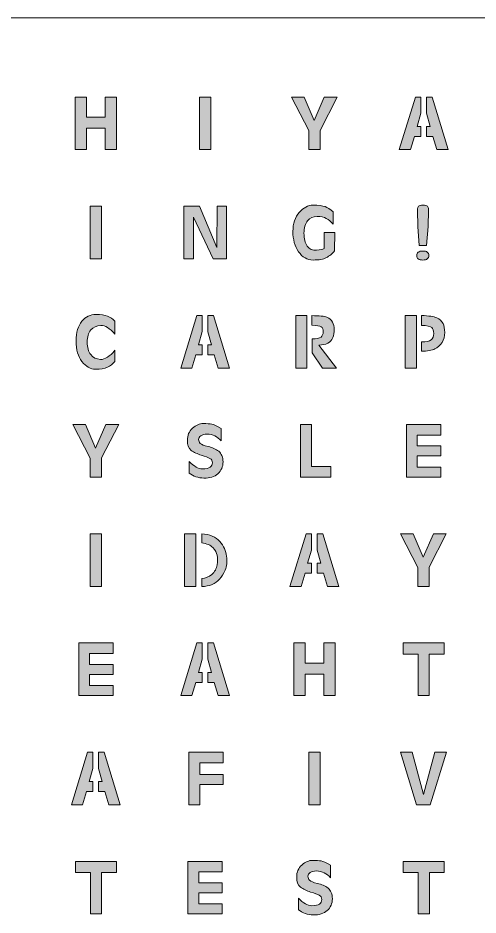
# Model space of a CAD drawing. Header units: inches. Extents: x -102 to 102, y -102 to 102.
# Drawn here: x -50.5 to 0, y 3 to 101.6 of the extents above; entities that cross this region are included whole.
import ezdxf

# ---------------------------------------------------------------- set-up
doc = ezdxf.new("R2010")
doc.units = ezdxf.units.IN
doc.header["$MEASUREMENT"] = 0
doc.layers.add('Top Copper', color=7, linetype='Continuous')

# ---------------------------------------------------------------- blocks, each defined once
blk = doc.blocks.new('block 23')
at = {"layer": 'Top Copper', "true_color": 0xffffff}
h = blk.add_hatch(color=7, dxfattribs=at)
h.dxf.hatch_style = 2
h.paths.add_polyline_path([(-27.998, 20.913), (-27.998, 19.752), (-30.536, 19.752), (-30.536, 18.47), (-27.998, 18.47), (-27.998, 17.37), (-30.536, 17.37), (-30.536, 15.134), (-31.767, 15.134), (-31.767, 20.913)])
at = {"layer": 'Top Copper', "lineweight": 0}
blk.add_lwpolyline([(-27.998, 20.913), (-27.998, 19.752), (-30.536, 19.752), (-30.536, 18.47), (-27.998, 18.47), (-27.998, 17.37), (-30.536, 17.37), (-30.536, 15.134), (-31.767, 15.134), (-31.767, 20.913), (-27.998, 20.913)], dxfattribs=at)
blk = doc.blocks.new('block 24')
at = {"layer": 'Top Copper', "true_color": 0xffffff}
h = blk.add_hatch(color=7, dxfattribs=at)
h.dxf.hatch_style = 2
h.paths.add_polyline_path([(-17.353, 20.913), (-17.353, 15.134), (-18.583, 15.134), (-18.583, 20.913)])
at = {"layer": 'Top Copper', "lineweight": 0}
blk.add_lwpolyline([(-17.353, 20.913), (-17.353, 15.134), (-18.583, 15.134), (-18.583, 20.913), (-17.353, 20.913)], dxfattribs=at)
blk = doc.blocks.new('block 29')
at = {"layer": 'Top Copper', "true_color": 0xffffff}
h = blk.add_hatch(color=7, dxfattribs=at)
h.dxf.hatch_style = 2
h.paths.add_polyline_path([(-39.694, 8.918), (-39.694, 7.705), (-41.331, 7.705), (-41.331, 3.14), (-42.561, 3.14), (-42.561, 7.705), (-44.216, 7.705), (-44.216, 8.918)])
at = {"layer": 'Top Copper', "lineweight": 0}
blk.add_lwpolyline([(-39.694, 8.918), (-39.694, 7.705), (-41.331, 7.705), (-41.331, 3.14), (-42.561, 3.14), (-42.561, 7.705), (-44.216, 7.705), (-44.216, 8.918), (-39.694, 8.918)], dxfattribs=at)
blk = doc.blocks.new('block 30')
at = {"layer": 'Top Copper', "true_color": 0xffffff}
h = blk.add_hatch(color=7, dxfattribs=at)
h.dxf.hatch_style = 2
h.paths.add_polyline_path([(-28.081, 8.918), (-28.081, 7.757), (-30.672, 7.757), (-30.672, 6.57), (-28.081, 6.57), (-28.081, 5.47), (-30.672, 5.47), (-30.672, 4.24), (-28.081, 4.24), (-28.081, 3.14), (-31.85, 3.14), (-31.85, 8.918)])
at = {"layer": 'Top Copper', "lineweight": 0}
blk.add_lwpolyline([(-28.081, 8.918), (-28.081, 7.757), (-30.672, 7.757), (-30.672, 6.57), (-28.081, 6.57), (-28.081, 5.47), (-30.672, 5.47), (-30.672, 4.24), (-28.081, 4.24), (-28.081, 3.14), (-31.85, 3.14), (-31.85, 8.918), (-28.081, 8.918)], dxfattribs=at)
blk = doc.blocks.new('block 32')
at = {"layer": 'Top Copper', "true_color": 0xffffff}
h = blk.add_hatch(color=7, dxfattribs=at)
h.dxf.hatch_style = 2
h.paths.add_polyline_path([(-5.258, 15.134), (-6.74, 15.134), (-8.507, 20.913), (-7.234, 20.913), (-5.995, 16.261), (-4.756, 20.913), (-3.465, 20.913)])
at = {"layer": 'Top Copper', "lineweight": 0}
blk.add_lwpolyline([(-5.258, 15.134), (-6.74, 15.134), (-8.507, 20.913), (-7.234, 20.913), (-5.995, 16.261), (-4.756, 20.913), (-3.465, 20.913), (-5.258, 15.134)], dxfattribs=at)
blk = doc.blocks.new('block 33')
at = {"layer": 'Top Copper', "true_color": 0xffffff}
h = blk.add_hatch(color=7, dxfattribs=at)
h.dxf.hatch_style = 2
edge = h.paths.add_edge_path()
edge.add_spline(control_points=[(-16.897, 7.662), (-17.148, 7.795), (-17.425, 7.861), (-17.729, 7.861), (-18.032, 7.861), (-18.266, 7.803), (-18.43, 7.688), (-18.595, 7.572), (-18.677, 7.435), (-18.677, 7.276), (-18.677, 7.118), (-18.618, 6.973), (-18.5, 6.843), (-18.381, 6.713), (-18.093, 6.598), (-17.633, 6.497), (-17.174, 6.396), (-16.787, 6.222), (-16.472, 5.977), (-16.158, 5.731), (-16, 5.344), (-16, 4.816), (-16, 4.287), (-16.19, 3.854), (-16.568, 3.516), (-16.946, 3.178), (-17.456, 3.018), (-18.097, 3.035), (-18.738, 3.053), (-19.278, 3.238), (-19.717, 3.59), (-19.717, 3.59), (-19.717, 4.864), (-19.717, 4.864), (-19.191, 4.321), (-18.713, 4.049), (-18.283, 4.049), (-17.853, 4.049), (-17.558, 4.11), (-17.399, 4.231), (-17.241, 4.352), (-17.161, 4.518), (-17.161, 4.729), (-17.161, 4.94), (-17.252, 5.095), (-17.434, 5.193), (-17.616, 5.291), (-17.932, 5.409), (-18.383, 5.548), (-18.833, 5.687), (-19.202, 5.866), (-19.487, 6.085), (-19.773, 6.305), (-19.916, 6.679), (-19.916, 7.207), (-19.916, 7.736), (-19.727, 8.172), (-19.349, 8.515), (-18.971, 8.859), (-18.575, 9.031), (-18.162, 9.031), (-17.749, 9.031), (-17.44, 9.009), (-17.235, 8.966), (-17.03, 8.923), (-16.685, 8.762), (-16.2, 8.485), (-16.2, 8.485), (-16.2, 7.125), (-16.2, 7.125), (-16.413, 7.35), (-16.646, 7.529), (-16.897, 7.662)], knot_values=[0, 0, 0, 0, 1, 1, 1, 2, 2, 2, 3, 3, 3, 4, 4, 4, 5, 5, 5, 6, 6, 6, 7, 7, 7, 8, 8, 8, 9, 9, 9, 10, 10, 10, 11, 11, 11, 12, 12, 12, 13, 13, 13, 14, 14, 14, 15, 15, 15, 16, 16, 16, 17, 17, 17, 18, 18, 18, 19, 19, 19, 20, 20, 20, 21, 21, 21, 22, 22, 22, 23, 23, 23, 24, 24, 24, 24], degree=3, periodic=1)
at = {"layer": 'Top Copper', "lineweight": 0}
blk.add_open_spline([(-16.897, 7.662), (-17.148, 7.795), (-17.425, 7.861), (-17.729, 7.861), (-18.032, 7.861), (-18.266, 7.803), (-18.43, 7.688), (-18.595, 7.572), (-18.677, 7.435), (-18.677, 7.276), (-18.677, 7.118), (-18.618, 6.973), (-18.5, 6.843), (-18.381, 6.713), (-18.093, 6.598), (-17.633, 6.497), (-17.174, 6.396), (-16.787, 6.222), (-16.472, 5.977), (-16.158, 5.731), (-16, 5.344), (-16, 4.816), (-16, 4.287), (-16.19, 3.854), (-16.568, 3.516), (-16.946, 3.178), (-17.456, 3.018), (-18.097, 3.035), (-18.738, 3.053), (-19.278, 3.238), (-19.717, 3.59), (-19.717, 3.59), (-19.717, 4.864), (-19.717, 4.864), (-19.191, 4.321), (-18.713, 4.049), (-18.283, 4.049), (-17.853, 4.049), (-17.558, 4.11), (-17.399, 4.231), (-17.241, 4.352), (-17.161, 4.518), (-17.161, 4.729), (-17.161, 4.94), (-17.252, 5.095), (-17.434, 5.193), (-17.616, 5.291), (-17.932, 5.409), (-18.383, 5.548), (-18.833, 5.687), (-19.202, 5.866), (-19.487, 6.085), (-19.773, 6.305), (-19.916, 6.679), (-19.916, 7.207), (-19.916, 7.736), (-19.727, 8.172), (-19.349, 8.515), (-18.971, 8.859), (-18.575, 9.031), (-18.162, 9.031), (-17.749, 9.031), (-17.44, 9.009), (-17.235, 8.966), (-17.03, 8.923), (-16.685, 8.762), (-16.2, 8.485), (-16.2, 8.485), (-16.2, 7.125), (-16.2, 7.125), (-16.413, 7.35), (-16.646, 7.529), (-16.897, 7.662)], degree=3, knots=[0, 0, 0, 0, 1, 1, 1, 2, 2, 2, 3, 3, 3, 4, 4, 4, 5, 5, 5, 6, 6, 6, 7, 7, 7, 8, 8, 8, 9, 9, 9, 10, 10, 10, 11, 11, 11, 12, 12, 12, 13, 13, 13, 14, 14, 14, 15, 15, 15, 16, 16, 16, 17, 17, 17, 18, 18, 18, 19, 19, 19, 20, 20, 20, 21, 21, 21, 22, 22, 22, 23, 23, 23, 24, 24, 24, 24], dxfattribs=at)
blk = doc.blocks.new('block 93')
at = {"layer": 'Top Copper', "true_color": 0xffffff}
h = blk.add_hatch(color=7, dxfattribs=at)
h.dxf.hatch_style = 2
h.paths.add_polyline_path([(-41.353, 80.909), (-41.353, 75.13), (-42.584, 75.13), (-42.584, 80.909)])
at = {"layer": 'Top Copper', "lineweight": 0}
blk.add_lwpolyline([(-41.353, 80.909), (-41.353, 75.13), (-42.584, 75.13), (-42.584, 80.909), (-41.353, 80.909)], dxfattribs=at)
blk = doc.blocks.new('block 94')
at = {"layer": 'Top Copper', "true_color": 0xffffff}
h = blk.add_hatch(color=7, dxfattribs=at)
h.dxf.hatch_style = 2
edge = h.paths.add_edge_path()
edge.add_spline(control_points=[(-15.746, 76.014), (-16.017, 75.685), (-16.318, 75.433), (-16.647, 75.26), (-16.976, 75.087), (-17.464, 75), (-18.111, 75), (-18.758, 75), (-19.289, 75.304), (-19.705, 75.91), (-20.121, 76.516), (-20.329, 77.257), (-20.329, 78.132), (-20.329, 79.007), (-20.101, 79.708), (-19.644, 80.233), (-19.188, 80.759), (-18.671, 81.022), (-18.094, 81.022), (-17.516, 81.022), (-17.086, 80.97), (-16.803, 80.866), (-16.52, 80.762), (-16.222, 80.571), (-15.91, 80.294), (-15.91, 80.294), (-15.91, 78.951), (-15.91, 78.951), (-16.147, 79.217), (-16.397, 79.422), (-16.66, 79.566), (-16.923, 79.71), (-17.263, 79.783), (-17.682, 79.783), (-18.101, 79.783), (-18.445, 79.624), (-18.713, 79.306), (-18.982, 78.988), (-19.116, 78.532), (-19.116, 77.937), (-19.116, 77.342), (-18.993, 76.872), (-18.748, 76.525), (-18.502, 76.179), (-18.164, 76.027), (-17.734, 76.07), (-17.304, 76.114), (-17.031, 76.181), (-16.915, 76.274), (-16.915, 76.274), (-16.915, 78.041), (-16.915, 78.041), (-16.915, 78.041), (-15.737, 78.041), (-15.737, 78.041), (-15.737, 78.041), (-15.746, 76.014), (-15.746, 76.014)], knot_values=[0, 0, 0, 0, 1, 1, 1, 2, 2, 2, 3, 3, 3, 4, 4, 4, 5, 5, 5, 6, 6, 6, 7, 7, 7, 8, 8, 8, 9, 9, 9, 10, 10, 10, 11, 11, 11, 12, 12, 12, 13, 13, 13, 14, 14, 14, 15, 15, 15, 16, 16, 16, 17, 17, 17, 18, 18, 18, 19, 19, 19, 19], degree=3, periodic=1)
at = {"layer": 'Top Copper', "lineweight": 0}
blk.add_open_spline([(-15.746, 76.014), (-16.017, 75.685), (-16.318, 75.433), (-16.647, 75.26), (-16.976, 75.087), (-17.464, 75), (-18.111, 75), (-18.758, 75), (-19.289, 75.304), (-19.705, 75.91), (-20.121, 76.516), (-20.329, 77.257), (-20.329, 78.132), (-20.329, 79.007), (-20.101, 79.708), (-19.644, 80.233), (-19.188, 80.759), (-18.671, 81.022), (-18.094, 81.022), (-17.516, 81.022), (-17.086, 80.97), (-16.803, 80.866), (-16.52, 80.762), (-16.222, 80.571), (-15.91, 80.294), (-15.91, 80.294), (-15.91, 78.951), (-15.91, 78.951), (-16.147, 79.217), (-16.397, 79.422), (-16.66, 79.566), (-16.923, 79.71), (-17.263, 79.783), (-17.682, 79.783), (-18.101, 79.783), (-18.445, 79.624), (-18.713, 79.306), (-18.982, 78.988), (-19.116, 78.532), (-19.116, 77.937), (-19.116, 77.342), (-18.993, 76.872), (-18.748, 76.525), (-18.502, 76.179), (-18.164, 76.027), (-17.734, 76.07), (-17.304, 76.114), (-17.031, 76.181), (-16.915, 76.274), (-16.915, 76.274), (-16.915, 78.041), (-16.915, 78.041), (-16.915, 78.041), (-15.737, 78.041), (-15.737, 78.041), (-15.737, 78.041), (-15.746, 76.014), (-15.746, 76.014)], degree=3, knots=[0, 0, 0, 0, 1, 1, 1, 2, 2, 2, 3, 3, 3, 4, 4, 4, 5, 5, 5, 6, 6, 6, 7, 7, 7, 8, 8, 8, 9, 9, 9, 10, 10, 10, 11, 11, 11, 12, 12, 12, 13, 13, 13, 14, 14, 14, 15, 15, 15, 16, 16, 16, 17, 17, 17, 18, 18, 18, 19, 19, 19, 19], dxfattribs=at)
blk = doc.blocks.new('block 95')
at = {"layer": 'Top Copper', "true_color": 0xffffff}
h = blk.add_hatch(color=7, dxfattribs=at)
h.dxf.hatch_style = 2
h.paths.add_polyline_path([(-27.624, 75.13), (-29.096, 75.13), (-31.228, 79.705), (-31.228, 75.13), (-32.319, 75.13), (-32.319, 80.909), (-30.604, 80.909), (-28.672, 76.369), (-28.663, 80.909), (-27.624, 80.909)])
at = {"layer": 'Top Copper', "lineweight": 0}
blk.add_lwpolyline([(-27.624, 75.13), (-29.096, 75.13), (-31.228, 79.705), (-31.228, 75.13), (-32.319, 75.13), (-32.319, 80.909), (-30.604, 80.909), (-28.672, 76.369), (-28.663, 80.909), (-27.624, 80.909), (-27.624, 75.13)], dxfattribs=at)
blk = doc.blocks.new('block 98')
at = {"layer": 'Top Copper', "true_color": 0xffffff}
h = blk.add_hatch(color=7, dxfattribs=at)
h.dxf.hatch_style = 2
h.paths.add_polyline_path([(-3.718, 32.916), (-3.718, 31.703), (-5.355, 31.703), (-5.355, 27.137), (-6.585, 27.137), (-6.585, 31.703), (-8.24, 31.703), (-8.24, 32.916)])
at = {"layer": 'Top Copper', "lineweight": 0}
blk.add_lwpolyline([(-3.718, 32.916), (-3.718, 31.703), (-5.355, 31.703), (-5.355, 27.137), (-6.585, 27.137), (-6.585, 31.703), (-8.24, 31.703), (-8.24, 32.916), (-3.718, 32.916)], dxfattribs=at)
blk = doc.blocks.new('block 99')
at = {"layer": 'Top Copper', "true_color": 0xffffff}
h = blk.add_hatch(color=7, dxfattribs=at)
h.dxf.hatch_style = 2
h.paths.add_polyline_path([(-39.694, 8.918), (-39.694, 7.705), (-41.331, 7.705), (-41.331, 3.14), (-42.561, 3.14), (-42.561, 7.705), (-44.216, 7.705), (-44.216, 8.918)])
at = {"layer": 'Top Copper', "lineweight": 0}
blk.add_lwpolyline([(-39.694, 8.918), (-39.694, 7.705), (-41.331, 7.705), (-41.331, 3.14), (-42.561, 3.14), (-42.561, 7.705), (-44.216, 7.705), (-44.216, 8.918), (-39.694, 8.918)], dxfattribs=at)
blk = doc.blocks.new('block 102')
at = {"layer": 'Top Copper', "true_color": 0xffffff}
h = blk.add_hatch(color=7, dxfattribs=at)
h.dxf.hatch_style = 2
h.paths.add_polyline_path([(-32.648, 63.133), (-30.873, 68.911), (-30.275, 68.911), (-30.275, 67.126), (-30.699, 65.68), (-30.275, 65.68), (-30.275, 64.579), (-30.976, 64.579), (-31.418, 63.133)])
h.paths.add_polyline_path([(-27.277, 63.133), (-28.533, 63.133), (-28.967, 64.579), (-29.668, 64.579), (-29.668, 65.68), (-29.252, 65.68), (-29.668, 67.118), (-29.668, 68.911), (-29.044, 68.911)])
at = {"layer": 'Top Copper', "lineweight": 0}
for points in [[(-32.648, 63.133), (-30.873, 68.911), (-30.275, 68.911), (-30.275, 67.126), (-30.699, 65.68), (-30.275, 65.68), (-30.275, 64.579), (-30.976, 64.579), (-31.418, 63.133), (-32.648, 63.133)], [(-27.277, 63.133), (-28.533, 63.133), (-28.967, 64.579), (-29.668, 64.579), (-29.668, 65.68), (-29.252, 65.68), (-29.668, 67.118), (-29.668, 68.911), (-29.044, 68.911), (-27.277, 63.133)]]:
    blk.add_lwpolyline(points, dxfattribs=at)
blk = doc.blocks.new('block 103')
at = {"layer": 'Top Copper', "true_color": 0xffffff}
h = blk.add_hatch(color=7, dxfattribs=at)
h.dxf.hatch_style = 2
h.paths.add_polyline_path([(-18.786, 68.911), (-18.786, 63.133), (-20.017, 63.133), (-20.017, 68.911)])
edge = h.paths.add_edge_path()
edge.add_spline(control_points=[(-17.244, 66.52), (-17.083, 66.647), (-17.002, 66.843), (-17.002, 67.109), (-17.002, 67.375), (-17.073, 67.557), (-17.214, 67.655), (-17.356, 67.753), (-17.698, 67.817), (-18.241, 67.846), (-18.241, 67.846), (-18.241, 68.885), (-18.241, 68.885), (-17.421, 68.885), (-16.872, 68.827), (-16.595, 68.712), (-16.317, 68.596), (-16.114, 68.419), (-15.984, 68.179), (-15.854, 67.94), (-15.789, 67.665), (-15.789, 67.356), (-15.789, 67.047), (-15.842, 66.753), (-15.949, 66.472), (-16.056, 66.192), (-16.244, 65.986), (-16.512, 65.853), (-16.781, 65.72), (-17.103, 65.654), (-17.478, 65.654), (-17.478, 65.654), (-15.555, 63.133), (-15.555, 63.133), (-15.555, 63.133), (-17.062, 63.133), (-17.062, 63.133), (-17.062, 63.133), (-18.232, 64.787), (-18.232, 64.787), (-18.232, 64.787), (-18.232, 66.338), (-18.232, 66.338), (-17.735, 66.332), (-17.406, 66.393), (-17.244, 66.52)], knot_values=[0, 0, 0, 0, 1, 1, 1, 2, 2, 2, 3, 3, 3, 4, 4, 4, 5, 5, 5, 6, 6, 6, 7, 7, 7, 8, 8, 8, 9, 9, 9, 10, 10, 10, 11, 11, 11, 12, 12, 12, 13, 13, 13, 14, 14, 14, 15, 15, 15, 15], degree=3, periodic=1)
at = {"layer": 'Top Copper', "lineweight": 0}
blk.add_lwpolyline([(-18.786, 68.911), (-18.786, 63.133), (-20.017, 63.133), (-20.017, 68.911), (-18.786, 68.911)], dxfattribs=at)
blk.add_open_spline([(-17.244, 66.52), (-17.083, 66.647), (-17.002, 66.843), (-17.002, 67.109), (-17.002, 67.375), (-17.073, 67.557), (-17.214, 67.655), (-17.356, 67.753), (-17.698, 67.817), (-18.241, 67.846), (-18.241, 67.846), (-18.241, 68.885), (-18.241, 68.885), (-17.421, 68.885), (-16.872, 68.827), (-16.595, 68.712), (-16.317, 68.596), (-16.114, 68.419), (-15.984, 68.179), (-15.854, 67.94), (-15.789, 67.665), (-15.789, 67.356), (-15.789, 67.047), (-15.842, 66.753), (-15.949, 66.472), (-16.056, 66.192), (-16.244, 65.986), (-16.512, 65.853), (-16.781, 65.72), (-17.103, 65.654), (-17.478, 65.654), (-17.478, 65.654), (-15.555, 63.133), (-15.555, 63.133), (-15.555, 63.133), (-17.062, 63.133), (-17.062, 63.133), (-17.062, 63.133), (-18.232, 64.787), (-18.232, 64.787), (-18.232, 64.787), (-18.232, 66.338), (-18.232, 66.338), (-17.735, 66.332), (-17.406, 66.393), (-17.244, 66.52)], degree=3, knots=[0, 0, 0, 0, 1, 1, 1, 2, 2, 2, 3, 3, 3, 4, 4, 4, 5, 5, 5, 6, 6, 6, 7, 7, 7, 8, 8, 8, 9, 9, 9, 10, 10, 10, 11, 11, 11, 12, 12, 12, 13, 13, 13, 14, 14, 14, 15, 15, 15, 15], dxfattribs=at)
blk = doc.blocks.new('block 104')
at = {"layer": 'Top Copper', "true_color": 0xffffff}
h = blk.add_hatch(color=7, dxfattribs=at)
h.dxf.hatch_style = 2
h.paths.add_polyline_path([(-6.772, 63.133), (-8.002, 63.133), (-8.002, 68.911), (-6.772, 68.911)])
edge = h.paths.add_edge_path()
edge.add_spline(control_points=[(-6.226, 64.969), (-6.226, 64.969), (-6.226, 65.992), (-6.226, 65.992), (-5.695, 65.986), (-5.335, 66.061), (-5.147, 66.217), (-4.96, 66.373), (-4.866, 66.605), (-4.866, 66.914), (-4.866, 67.223), (-4.936, 67.446), (-5.078, 67.581), (-5.219, 67.717), (-5.596, 67.794), (-6.209, 67.811), (-6.209, 67.811), (-6.209, 68.903), (-6.209, 68.903), (-5.417, 68.874), (-4.858, 68.787), (-4.532, 68.643), (-4.206, 68.498), (-3.978, 68.295), (-3.848, 68.032), (-3.718, 67.769), (-3.653, 67.436), (-3.653, 67.031), (-3.653, 66.627), (-3.754, 66.265), (-3.956, 65.944), (-4.158, 65.623), (-4.42, 65.384), (-4.74, 65.225), (-5.061, 65.066), (-5.556, 64.981), (-6.226, 64.969)], knot_values=[0, 0, 0, 0, 1, 1, 1, 2, 2, 2, 3, 3, 3, 4, 4, 4, 5, 5, 5, 6, 6, 6, 7, 7, 7, 8, 8, 8, 9, 9, 9, 10, 10, 10, 11, 11, 11, 12, 12, 12, 12], degree=3, periodic=1)
at = {"layer": 'Top Copper', "lineweight": 0}
blk.add_lwpolyline([(-6.772, 63.133), (-8.002, 63.133), (-8.002, 68.911), (-6.772, 68.911), (-6.772, 63.133)], dxfattribs=at)
blk.add_open_spline([(-6.226, 64.969), (-6.226, 64.969), (-6.226, 65.992), (-6.226, 65.992), (-5.695, 65.986), (-5.335, 66.061), (-5.147, 66.217), (-4.96, 66.373), (-4.866, 66.605), (-4.866, 66.914), (-4.866, 67.223), (-4.936, 67.446), (-5.078, 67.581), (-5.219, 67.717), (-5.596, 67.794), (-6.209, 67.811), (-6.209, 67.811), (-6.209, 68.903), (-6.209, 68.903), (-5.417, 68.874), (-4.858, 68.787), (-4.532, 68.643), (-4.206, 68.498), (-3.978, 68.295), (-3.848, 68.032), (-3.718, 67.769), (-3.653, 67.436), (-3.653, 67.031), (-3.653, 66.627), (-3.754, 66.265), (-3.956, 65.944), (-4.158, 65.623), (-4.42, 65.384), (-4.74, 65.225), (-5.061, 65.066), (-5.556, 64.981), (-6.226, 64.969)], degree=3, knots=[0, 0, 0, 0, 1, 1, 1, 2, 2, 2, 3, 3, 3, 4, 4, 4, 5, 5, 5, 6, 6, 6, 7, 7, 7, 8, 8, 8, 9, 9, 9, 10, 10, 10, 11, 11, 11, 12, 12, 12, 12], dxfattribs=at)
blk = doc.blocks.new('block 110')
at = {"layer": 'Top Copper', "true_color": 0xffffff}
h = blk.add_hatch(color=7, dxfattribs=at)
h.dxf.hatch_style = 2
h.paths.add_polyline_path([(-41.35, 53.252), (-41.35, 51.138), (-42.58, 51.138), (-42.58, 53.226), (-44.486, 56.917), (-43.091, 56.917), (-42, 54.335), (-40.882, 56.917), (-39.461, 56.917)])
at = {"layer": 'Top Copper', "lineweight": 0}
blk.add_lwpolyline([(-41.35, 53.252), (-41.35, 51.138), (-42.58, 51.138), (-42.58, 53.226), (-44.486, 56.917), (-43.091, 56.917), (-42, 54.335), (-40.882, 56.917), (-39.461, 56.917), (-41.35, 53.252)], dxfattribs=at)
blk = doc.blocks.new('block 114')
at = {"layer": 'Top Copper', "true_color": 0xffffff}
h = blk.add_hatch(color=7, dxfattribs=at)
h.dxf.hatch_style = 2
edge = h.paths.add_edge_path()
edge.add_spline(control_points=[(-28.901, 55.661), (-29.152, 55.794), (-29.429, 55.86), (-29.733, 55.86), (-30.036, 55.86), (-30.27, 55.802), (-30.434, 55.687), (-30.599, 55.571), (-30.681, 55.434), (-30.681, 55.275), (-30.681, 55.117), (-30.622, 54.972), (-30.504, 54.842), (-30.385, 54.712), (-30.097, 54.597), (-29.637, 54.496), (-29.178, 54.395), (-28.791, 54.221), (-28.476, 53.976), (-28.162, 53.73), (-28.004, 53.343), (-28.004, 52.815), (-28.004, 52.286), (-28.193, 51.853), (-28.572, 51.515), (-28.95, 51.177), (-29.46, 51.017), (-30.101, 51.034), (-30.742, 51.052), (-31.282, 51.237), (-31.721, 51.589), (-31.721, 51.589), (-31.721, 52.863), (-31.721, 52.863), (-31.195, 52.32), (-30.717, 52.048), (-30.287, 52.048), (-29.857, 52.048), (-29.562, 52.109), (-29.403, 52.23), (-29.245, 52.351), (-29.165, 52.517), (-29.165, 52.728), (-29.165, 52.939), (-29.256, 53.094), (-29.438, 53.192), (-29.62, 53.29), (-29.936, 53.408), (-30.387, 53.547), (-30.837, 53.686), (-31.206, 53.865), (-31.491, 54.084), (-31.777, 54.304), (-31.92, 54.678), (-31.92, 55.206), (-31.92, 55.735), (-31.731, 56.171), (-31.353, 56.514), (-30.975, 56.858), (-30.579, 57.03), (-30.166, 57.03), (-29.753, 57.03), (-29.444, 57.008), (-29.239, 56.965), (-29.034, 56.922), (-28.689, 56.761), (-28.203, 56.484), (-28.203, 56.484), (-28.203, 55.124), (-28.203, 55.124), (-28.417, 55.349), (-28.65, 55.528), (-28.901, 55.661)], knot_values=[0, 0, 0, 0, 1, 1, 1, 2, 2, 2, 3, 3, 3, 4, 4, 4, 5, 5, 5, 6, 6, 6, 7, 7, 7, 8, 8, 8, 9, 9, 9, 10, 10, 10, 11, 11, 11, 12, 12, 12, 13, 13, 13, 14, 14, 14, 15, 15, 15, 16, 16, 16, 17, 17, 17, 18, 18, 18, 19, 19, 19, 20, 20, 20, 21, 21, 21, 22, 22, 22, 23, 23, 23, 24, 24, 24, 24], degree=3, periodic=1)
at = {"layer": 'Top Copper', "lineweight": 0}
blk.add_open_spline([(-28.901, 55.661), (-29.152, 55.794), (-29.429, 55.86), (-29.733, 55.86), (-30.036, 55.86), (-30.27, 55.802), (-30.434, 55.687), (-30.599, 55.571), (-30.681, 55.434), (-30.681, 55.275), (-30.681, 55.117), (-30.622, 54.972), (-30.504, 54.842), (-30.385, 54.712), (-30.097, 54.597), (-29.637, 54.496), (-29.178, 54.395), (-28.791, 54.221), (-28.476, 53.976), (-28.162, 53.73), (-28.004, 53.343), (-28.004, 52.815), (-28.004, 52.286), (-28.193, 51.853), (-28.572, 51.515), (-28.95, 51.177), (-29.46, 51.017), (-30.101, 51.034), (-30.742, 51.052), (-31.282, 51.237), (-31.721, 51.589), (-31.721, 51.589), (-31.721, 52.863), (-31.721, 52.863), (-31.195, 52.32), (-30.717, 52.048), (-30.287, 52.048), (-29.857, 52.048), (-29.562, 52.109), (-29.403, 52.23), (-29.245, 52.351), (-29.165, 52.517), (-29.165, 52.728), (-29.165, 52.939), (-29.256, 53.094), (-29.438, 53.192), (-29.62, 53.29), (-29.936, 53.408), (-30.387, 53.547), (-30.837, 53.686), (-31.206, 53.865), (-31.491, 54.084), (-31.777, 54.304), (-31.92, 54.678), (-31.92, 55.206), (-31.92, 55.735), (-31.731, 56.171), (-31.353, 56.514), (-30.975, 56.858), (-30.579, 57.03), (-30.166, 57.03), (-29.753, 57.03), (-29.444, 57.008), (-29.239, 56.965), (-29.034, 56.922), (-28.689, 56.761), (-28.203, 56.484), (-28.203, 56.484), (-28.203, 55.124), (-28.203, 55.124), (-28.417, 55.349), (-28.65, 55.528), (-28.901, 55.661)], degree=3, knots=[0, 0, 0, 0, 1, 1, 1, 2, 2, 2, 3, 3, 3, 4, 4, 4, 5, 5, 5, 6, 6, 6, 7, 7, 7, 8, 8, 8, 9, 9, 9, 10, 10, 10, 11, 11, 11, 12, 12, 12, 13, 13, 13, 14, 14, 14, 15, 15, 15, 16, 16, 16, 17, 17, 17, 18, 18, 18, 19, 19, 19, 20, 20, 20, 21, 21, 21, 22, 22, 22, 23, 23, 23, 24, 24, 24, 24], dxfattribs=at)
blk = doc.blocks.new('block 115')
at = {"layer": 'Top Copper', "true_color": 0xffffff}
h = blk.add_hatch(color=7, dxfattribs=at)
h.dxf.hatch_style = 2
h.paths.add_polyline_path([(-16.15, 52.291), (-16.15, 51.138), (-19.503, 51.138), (-19.503, 56.917), (-18.273, 56.917), (-18.273, 52.291)])
at = {"layer": 'Top Copper', "lineweight": 0}
blk.add_lwpolyline([(-16.15, 52.291), (-16.15, 51.138), (-19.503, 51.138), (-19.503, 56.917), (-18.273, 56.917), (-18.273, 52.291), (-16.15, 52.291)], dxfattribs=at)
blk = doc.blocks.new('block 116')
at = {"layer": 'Top Copper', "true_color": 0xffffff}
h = blk.add_hatch(color=7, dxfattribs=at)
h.dxf.hatch_style = 2
h.paths.add_polyline_path([(-4.084, 56.917), (-4.084, 55.756), (-6.674, 55.756), (-6.674, 54.569), (-4.084, 54.569), (-4.084, 53.469), (-6.674, 53.469), (-6.674, 52.239), (-4.084, 52.239), (-4.084, 51.138), (-7.852, 51.138), (-7.852, 56.917)])
at = {"layer": 'Top Copper', "lineweight": 0}
blk.add_lwpolyline([(-4.084, 56.917), (-4.084, 55.756), (-6.674, 55.756), (-6.674, 54.569), (-4.084, 54.569), (-4.084, 53.469), (-6.674, 53.469), (-6.674, 52.239), (-4.084, 52.239), (-4.084, 51.138), (-7.852, 51.138), (-7.852, 56.917), (-4.084, 56.917)], dxfattribs=at)
blk = doc.blocks.new('block 119')
at = {"layer": 'Top Copper', "true_color": 0xffffff}
h = blk.add_hatch(color=7, dxfattribs=at)
h.dxf.hatch_style = 2
h.paths.add_polyline_path([(-39.694, 8.918), (-39.694, 7.705), (-41.331, 7.705), (-41.331, 3.14), (-42.561, 3.14), (-42.561, 7.705), (-44.216, 7.705), (-44.216, 8.918)])
at = {"layer": 'Top Copper', "lineweight": 0}
blk.add_lwpolyline([(-39.694, 8.918), (-39.694, 7.705), (-41.331, 7.705), (-41.331, 3.14), (-42.561, 3.14), (-42.561, 7.705), (-44.216, 7.705), (-44.216, 8.918), (-39.694, 8.918)], dxfattribs=at)
blk = doc.blocks.new('block 125')
at = {"layer": 'Top Copper', "true_color": 0xffffff}
h = blk.add_hatch(color=7, dxfattribs=at)
h.dxf.hatch_style = 2
h.paths.add_polyline_path([(-40.946, 90.702), (-40.946, 92.912), (-39.716, 92.912), (-39.716, 87.133), (-40.946, 87.133), (-40.946, 89.481), (-42.999, 89.481), (-42.999, 87.133), (-44.229, 87.133), (-44.229, 92.912), (-42.999, 92.912), (-42.999, 90.702)])
at = {"layer": 'Top Copper', "lineweight": 0}
blk.add_lwpolyline([(-40.946, 90.702), (-40.946, 92.912), (-39.716, 92.912), (-39.716, 87.133), (-40.946, 87.133), (-40.946, 89.481), (-42.999, 89.481), (-42.999, 87.133), (-44.229, 87.133), (-44.229, 92.912), (-42.999, 92.912), (-42.999, 90.702), (-40.946, 90.702)], dxfattribs=at)
blk = doc.blocks.new('block 126')
at = {"layer": 'Top Copper', "true_color": 0xffffff}
h = blk.add_hatch(color=7, dxfattribs=at)
h.dxf.hatch_style = 2
h.paths.add_polyline_path([(-29.35, 92.912), (-29.35, 87.133), (-30.581, 87.133), (-30.581, 92.912)])
at = {"layer": 'Top Copper', "lineweight": 0}
blk.add_lwpolyline([(-29.35, 92.912), (-29.35, 87.133), (-30.581, 87.133), (-30.581, 92.912), (-29.35, 92.912)], dxfattribs=at)
blk = doc.blocks.new('block 127')
at = {"layer": 'Top Copper', "true_color": 0xffffff}
h = blk.add_hatch(color=7, dxfattribs=at)
h.dxf.hatch_style = 2
edge = h.paths.add_edge_path()
edge.add_spline(control_points=[(-39.868, 63.834), (-40.116, 63.58), (-40.395, 63.378), (-40.704, 63.228), (-41.013, 63.078), (-41.446, 63.003), (-42.003, 63.003), (-42.561, 63.003), (-43.056, 63.28), (-43.489, 63.834), (-43.922, 64.389), (-44.139, 65.143), (-44.139, 66.096), (-44.139, 67.049), (-43.925, 67.775), (-43.498, 68.275), (-43.07, 68.774), (-42.568, 69.024), (-41.99, 69.024), (-41.413, 69.024), (-40.977, 68.96), (-40.682, 68.833), (-40.388, 68.706), (-40.116, 68.518), (-39.868, 68.27), (-39.868, 68.27), (-39.868, 66.841), (-39.868, 66.841), (-40.44, 67.505), (-40.961, 67.828), (-41.432, 67.811), (-41.902, 67.794), (-42.268, 67.626), (-42.527, 67.309), (-42.787, 66.991), (-42.917, 66.545), (-42.917, 65.97), (-42.917, 65.395), (-42.79, 64.942), (-42.536, 64.61), (-42.282, 64.278), (-41.92, 64.1), (-41.449, 64.077), (-40.978, 64.054), (-40.451, 64.392), (-39.868, 65.091), (-39.868, 65.091), (-39.868, 63.834), (-39.868, 63.834)], knot_values=[0, 0, 0, 0, 1, 1, 1, 2, 2, 2, 3, 3, 3, 4, 4, 4, 5, 5, 5, 6, 6, 6, 7, 7, 7, 8, 8, 8, 9, 9, 9, 10, 10, 10, 11, 11, 11, 12, 12, 12, 13, 13, 13, 14, 14, 14, 15, 15, 15, 16, 16, 16, 16], degree=3, periodic=1)
at = {"layer": 'Top Copper', "lineweight": 0}
blk.add_open_spline([(-39.868, 63.834), (-40.116, 63.58), (-40.395, 63.378), (-40.704, 63.228), (-41.013, 63.078), (-41.446, 63.003), (-42.003, 63.003), (-42.561, 63.003), (-43.056, 63.28), (-43.489, 63.834), (-43.922, 64.389), (-44.139, 65.143), (-44.139, 66.096), (-44.139, 67.049), (-43.925, 67.775), (-43.498, 68.275), (-43.07, 68.774), (-42.568, 69.024), (-41.99, 69.024), (-41.413, 69.024), (-40.977, 68.96), (-40.682, 68.833), (-40.388, 68.706), (-40.116, 68.518), (-39.868, 68.27), (-39.868, 68.27), (-39.868, 66.841), (-39.868, 66.841), (-40.44, 67.505), (-40.961, 67.828), (-41.432, 67.811), (-41.902, 67.794), (-42.268, 67.626), (-42.527, 67.309), (-42.787, 66.991), (-42.917, 66.545), (-42.917, 65.97), (-42.917, 65.395), (-42.79, 64.942), (-42.536, 64.61), (-42.282, 64.278), (-41.92, 64.1), (-41.449, 64.077), (-40.978, 64.054), (-40.451, 64.392), (-39.868, 65.091), (-39.868, 65.091), (-39.868, 63.834), (-39.868, 63.834)], degree=3, knots=[0, 0, 0, 0, 1, 1, 1, 2, 2, 2, 3, 3, 3, 4, 4, 4, 5, 5, 5, 6, 6, 6, 7, 7, 7, 8, 8, 8, 9, 9, 9, 10, 10, 10, 11, 11, 11, 12, 12, 12, 13, 13, 13, 14, 14, 14, 15, 15, 15, 16, 16, 16, 16], dxfattribs=at)
blk = doc.blocks.new('block 144')
at = {"layer": 'Top Copper', "true_color": 0xffffff}
h = blk.add_hatch(color=7, dxfattribs=at)
h.dxf.hatch_style = 2
h.paths.add_polyline_path([(-17.35, 89.247), (-17.35, 87.133), (-18.58, 87.133), (-18.58, 89.221), (-20.486, 92.912), (-19.091, 92.912), (-18, 90.33), (-16.882, 92.912), (-15.461, 92.912)])
at = {"layer": 'Top Copper', "lineweight": 0}
blk.add_lwpolyline([(-17.35, 89.247), (-17.35, 87.133), (-18.58, 87.133), (-18.58, 89.221), (-20.486, 92.912), (-19.091, 92.912), (-18, 90.33), (-16.882, 92.912), (-15.461, 92.912), (-17.35, 89.247)], dxfattribs=at)
blk = doc.blocks.new('block 145')
at = {"layer": 'Top Copper', "true_color": 0xffffff}
h = blk.add_hatch(color=7, dxfattribs=at)
h.dxf.hatch_style = 2
h.paths.add_polyline_path([(-8.651, 87.133), (-6.875, 92.912), (-6.277, 92.912), (-6.277, 91.127), (-6.701, 89.68), (-6.277, 89.68), (-6.277, 88.58), (-6.979, 88.58), (-7.42, 87.133)])
h.paths.add_polyline_path([(-3.279, 87.133), (-4.535, 87.133), (-4.969, 88.58), (-5.67, 88.58), (-5.67, 89.68), (-5.254, 89.68), (-5.67, 91.118), (-5.67, 92.912), (-5.047, 92.912)])
at = {"layer": 'Top Copper', "lineweight": 0}
for points in [[(-8.651, 87.133), (-6.875, 92.912), (-6.277, 92.912), (-6.277, 91.127), (-6.701, 89.68), (-6.277, 89.68), (-6.277, 88.58), (-6.979, 88.58), (-7.42, 87.133), (-8.651, 87.133)], [(-3.279, 87.133), (-4.535, 87.133), (-4.969, 88.58), (-5.67, 88.58), (-5.67, 89.68), (-5.254, 89.68), (-5.67, 91.118), (-5.67, 92.912), (-5.047, 92.912), (-3.279, 87.133)]]:
    blk.add_lwpolyline(points, dxfattribs=at)
blk = doc.blocks.new('block 148')
at = {"layer": 'Top Copper', "true_color": 0xffffff}
h = blk.add_hatch(color=7, dxfattribs=at)
h.dxf.hatch_style = 2
edge = h.paths.add_edge_path()
edge.add_spline(control_points=[(-5.407, 75.503), (-5.407, 75.335), (-5.462, 75.21), (-5.572, 75.126), (-5.682, 75.042), (-5.848, 75), (-6.07, 75), (-6.293, 75), (-6.459, 75.039), (-6.568, 75.117), (-6.678, 75.195), (-6.733, 75.317), (-6.733, 75.481), (-6.733, 75.646), (-6.675, 75.771), (-6.56, 75.858), (-6.444, 75.945), (-6.278, 75.988), (-6.062, 75.988), (-5.845, 75.988), (-5.682, 75.949), (-5.572, 75.871), (-5.462, 75.793), (-5.407, 75.67), (-5.407, 75.503)], knot_values=[0, 0, 0, 0, 1, 1, 1, 2, 2, 2, 3, 3, 3, 4, 4, 4, 5, 5, 5, 6, 6, 6, 7, 7, 7, 8, 8, 8, 8], degree=3, periodic=1)
edge = h.paths.add_edge_path()
edge.add_spline(control_points=[(-6.482, 76.612), (-6.482, 76.612), (-6.62, 78.7), (-6.62, 78.7), (-6.62, 78.7), (-6.646, 80.484), (-6.646, 80.484), (-6.646, 80.704), (-6.606, 80.848), (-6.525, 80.918), (-6.444, 80.987), (-6.282, 81.022), (-6.04, 81.022), (-5.797, 81.022), (-5.639, 80.988), (-5.563, 80.922), (-5.488, 80.856), (-5.451, 80.713), (-5.451, 80.493), (-5.451, 80.493), (-5.494, 78.691), (-5.494, 78.691), (-5.494, 78.691), (-5.659, 76.612), (-5.659, 76.612), (-5.659, 76.612), (-6.482, 76.612), (-6.482, 76.612)], knot_values=[0, 0, 0, 0, 1, 1, 1, 2, 2, 2, 3, 3, 3, 4, 4, 4, 5, 5, 5, 6, 6, 6, 7, 7, 7, 8, 8, 8, 9, 9, 9, 9], degree=3, periodic=1)
at = {"layer": 'Top Copper', "lineweight": 0}
for points, knots in [([(-6.482, 76.612), (-6.482, 76.612), (-6.62, 78.7), (-6.62, 78.7), (-6.62, 78.7), (-6.646, 80.484), (-6.646, 80.484), (-6.646, 80.704), (-6.606, 80.848), (-6.525, 80.918), (-6.444, 80.987), (-6.282, 81.022), (-6.04, 81.022), (-5.797, 81.022), (-5.639, 80.988), (-5.563, 80.922), (-5.488, 80.856), (-5.451, 80.713), (-5.451, 80.493), (-5.451, 80.493), (-5.494, 78.691), (-5.494, 78.691), (-5.494, 78.691), (-5.659, 76.612), (-5.659, 76.612), (-5.659, 76.612), (-6.482, 76.612), (-6.482, 76.612)], [0, 0, 0, 0, 1, 1, 1, 2, 2, 2, 3, 3, 3, 4, 4, 4, 5, 5, 5, 6, 6, 6, 7, 7, 7, 8, 8, 8, 9, 9, 9, 9]), ([(-5.407, 75.503), (-5.407, 75.335), (-5.462, 75.21), (-5.572, 75.126), (-5.682, 75.042), (-5.848, 75), (-6.07, 75), (-6.293, 75), (-6.459, 75.039), (-6.568, 75.117), (-6.678, 75.195), (-6.733, 75.317), (-6.733, 75.481), (-6.733, 75.646), (-6.675, 75.771), (-6.56, 75.858), (-6.444, 75.945), (-6.278, 75.988), (-6.062, 75.988), (-5.845, 75.988), (-5.682, 75.949), (-5.572, 75.871), (-5.462, 75.793), (-5.407, 75.67), (-5.407, 75.503)], [0, 0, 0, 0, 1, 1, 1, 2, 2, 2, 3, 3, 3, 4, 4, 4, 5, 5, 5, 6, 6, 6, 7, 7, 7, 8, 8, 8, 8])]:
    blk.add_open_spline(points, degree=3, knots=knots, dxfattribs=at)
blk = doc.blocks.new('block 157')
at = {"layer": 'Top Copper', "true_color": 0xffffff}
h = blk.add_hatch(color=7, dxfattribs=at)
h.dxf.hatch_style = 2
h.paths.add_polyline_path([(-41.36, 44.914), (-41.36, 39.135), (-42.59, 39.135), (-42.59, 44.914)])
at = {"layer": 'Top Copper', "lineweight": 0}
blk.add_lwpolyline([(-41.36, 44.914), (-41.36, 39.135), (-42.59, 39.135), (-42.59, 44.914), (-41.36, 44.914)], dxfattribs=at)
blk = doc.blocks.new('block 158')
at = {"layer": 'Top Copper', "true_color": 0xffffff}
h = blk.add_hatch(color=7, dxfattribs=at)
h.dxf.hatch_style = 2
h.paths.add_polyline_path([(-30.986, 44.922), (-30.986, 43.753), (-30.986, 40.235), (-30.986, 39.135), (-32.216, 39.135), (-32.216, 44.922)])
edge = h.paths.add_edge_path()
edge.add_spline(control_points=[(-28.361, 44.078), (-27.927, 43.578), (-27.678, 43.032), (-27.611, 42.44), (-27.545, 41.848), (-27.597, 41.344), (-27.767, 40.928), (-27.937, 40.512), (-28.143, 40.182), (-28.382, 39.936), (-28.622, 39.691), (-28.898, 39.494), (-29.21, 39.347), (-29.522, 39.2), (-29.9, 39.126), (-30.345, 39.126), (-30.345, 39.126), (-30.345, 40.01), (-30.345, 40.01), (-29.923, 40.027), (-29.552, 40.176), (-29.231, 40.456), (-28.911, 40.736), (-28.716, 41.084), (-28.646, 41.5), (-28.577, 41.916), (-28.576, 42.267), (-28.642, 42.553), (-28.709, 42.839), (-28.866, 43.119), (-29.114, 43.393), (-29.363, 43.667), (-29.773, 43.842), (-30.345, 43.917), (-30.345, 43.917), (-30.345, 44.922), (-30.345, 44.922), (-29.455, 44.859), (-28.794, 44.577), (-28.361, 44.078)], knot_values=[0, 0, 0, 0, 1, 1, 1, 2, 2, 2, 3, 3, 3, 4, 4, 4, 5, 5, 5, 6, 6, 6, 7, 7, 7, 8, 8, 8, 9, 9, 9, 10, 10, 10, 11, 11, 11, 12, 12, 12, 13, 13, 13, 13], degree=3, periodic=1)
at = {"layer": 'Top Copper', "lineweight": 0}
blk.add_lwpolyline([(-30.986, 44.922), (-30.986, 43.753), (-30.986, 40.235), (-30.986, 39.135), (-32.216, 39.135), (-32.216, 44.922), (-30.986, 44.922)], dxfattribs=at)
blk.add_open_spline([(-28.361, 44.078), (-27.927, 43.578), (-27.678, 43.032), (-27.611, 42.44), (-27.545, 41.848), (-27.597, 41.344), (-27.767, 40.928), (-27.937, 40.512), (-28.143, 40.182), (-28.382, 39.936), (-28.622, 39.691), (-28.898, 39.494), (-29.21, 39.347), (-29.522, 39.2), (-29.9, 39.126), (-30.345, 39.126), (-30.345, 39.126), (-30.345, 40.01), (-30.345, 40.01), (-29.923, 40.027), (-29.552, 40.176), (-29.231, 40.456), (-28.911, 40.736), (-28.716, 41.084), (-28.646, 41.5), (-28.577, 41.916), (-28.576, 42.267), (-28.642, 42.553), (-28.709, 42.839), (-28.866, 43.119), (-29.114, 43.393), (-29.363, 43.667), (-29.773, 43.842), (-30.345, 43.917), (-30.345, 43.917), (-30.345, 44.922), (-30.345, 44.922), (-29.455, 44.859), (-28.794, 44.577), (-28.361, 44.078)], degree=3, knots=[0, 0, 0, 0, 1, 1, 1, 2, 2, 2, 3, 3, 3, 4, 4, 4, 5, 5, 5, 6, 6, 6, 7, 7, 7, 8, 8, 8, 9, 9, 9, 10, 10, 10, 11, 11, 11, 12, 12, 12, 13, 13, 13, 13], dxfattribs=at)
blk = doc.blocks.new('block 159')
at = {"layer": 'Top Copper', "true_color": 0xffffff}
h = blk.add_hatch(color=7, dxfattribs=at)
h.dxf.hatch_style = 2
h.paths.add_polyline_path([(-20.659, 39.135), (-18.883, 44.914), (-18.285, 44.914), (-18.285, 43.129), (-18.709, 41.682), (-18.285, 41.682), (-18.285, 40.582), (-18.987, 40.582), (-19.428, 39.135)])
h.paths.add_polyline_path([(-15.287, 39.135), (-16.544, 39.135), (-16.977, 40.582), (-17.678, 40.582), (-17.678, 41.682), (-17.263, 41.682), (-17.678, 43.12), (-17.678, 44.914), (-17.055, 44.914)])
at = {"layer": 'Top Copper', "lineweight": 0}
for points in [[(-20.659, 39.135), (-18.883, 44.914), (-18.285, 44.914), (-18.285, 43.129), (-18.709, 41.682), (-18.285, 41.682), (-18.285, 40.582), (-18.987, 40.582), (-19.428, 39.135), (-20.659, 39.135)], [(-15.287, 39.135), (-16.544, 39.135), (-16.977, 40.582), (-17.678, 40.582), (-17.678, 41.682), (-17.263, 41.682), (-17.678, 43.12), (-17.678, 44.914), (-17.055, 44.914), (-15.287, 39.135)]]:
    blk.add_lwpolyline(points, dxfattribs=at)
blk = doc.blocks.new('block 160')
at = {"layer": 'Top Copper', "true_color": 0xffffff}
h = blk.add_hatch(color=7, dxfattribs=at)
h.dxf.hatch_style = 2
h.paths.add_polyline_path([(-5.373, 41.249), (-5.373, 39.135), (-6.603, 39.135), (-6.603, 41.223), (-8.509, 44.914), (-7.114, 44.914), (-6.023, 42.332), (-4.905, 44.914), (-3.484, 44.914)])
at = {"layer": 'Top Copper', "lineweight": 0}
blk.add_lwpolyline([(-5.373, 41.249), (-5.373, 39.135), (-6.603, 39.135), (-6.603, 41.223), (-8.509, 44.914), (-7.114, 44.914), (-6.023, 42.332), (-4.905, 44.914), (-3.484, 44.914), (-5.373, 41.249)], dxfattribs=at)
blk = doc.blocks.new('block 161')
at = {"layer": 'Top Copper', "true_color": 0xffffff}
h = blk.add_hatch(color=7, dxfattribs=at)
h.dxf.hatch_style = 2
h.paths.add_polyline_path([(-44.659, 15.134), (-42.883, 20.913), (-42.285, 20.913), (-42.285, 19.128), (-42.71, 17.682), (-42.285, 17.682), (-42.285, 16.581), (-42.987, 16.581), (-43.429, 15.134)])
h.paths.add_polyline_path([(-39.288, 15.134), (-40.544, 15.134), (-40.977, 16.581), (-41.679, 16.581), (-41.679, 17.682), (-41.263, 17.682), (-41.679, 19.12), (-41.679, 20.913), (-41.055, 20.913)])
at = {"layer": 'Top Copper', "lineweight": 0}
for points in [[(-44.659, 15.134), (-42.883, 20.913), (-42.285, 20.913), (-42.285, 19.128), (-42.71, 17.682), (-42.285, 17.682), (-42.285, 16.581), (-42.987, 16.581), (-43.429, 15.134), (-44.659, 15.134)], [(-39.288, 15.134), (-40.544, 15.134), (-40.977, 16.581), (-41.679, 16.581), (-41.679, 17.682), (-41.263, 17.682), (-41.679, 19.12), (-41.679, 20.913), (-41.055, 20.913), (-39.288, 15.134)]]:
    blk.add_lwpolyline(points, dxfattribs=at)
blk = doc.blocks.new('block 201')
at = {"layer": 'Top Copper', "true_color": 0xffffff}
h = blk.add_hatch(color=7, dxfattribs=at)
h.dxf.hatch_style = 2
h.paths.add_polyline_path([(-16.938, 30.707), (-16.938, 32.916), (-15.707, 32.916), (-15.707, 27.137), (-16.938, 27.137), (-16.938, 29.485), (-18.991, 29.485), (-18.991, 27.137), (-20.221, 27.137), (-20.221, 32.916), (-18.991, 32.916), (-18.991, 30.707)])
at = {"layer": 'Top Copper', "lineweight": 0}
blk.add_lwpolyline([(-16.938, 30.707), (-16.938, 32.916), (-15.707, 32.916), (-15.707, 27.137), (-16.938, 27.137), (-16.938, 29.485), (-18.991, 29.485), (-18.991, 27.137), (-20.221, 27.137), (-20.221, 32.916), (-18.991, 32.916), (-18.991, 30.707), (-16.938, 30.707)], dxfattribs=at)
blk = doc.blocks.new('block 202')
at = {"layer": 'Top Copper', "true_color": 0xffffff}
h = blk.add_hatch(color=7, dxfattribs=at)
h.dxf.hatch_style = 2
h.paths.add_polyline_path([(-40.062, 32.916), (-40.062, 31.755), (-42.652, 31.755), (-42.652, 30.568), (-40.062, 30.568), (-40.062, 29.468), (-42.652, 29.468), (-42.652, 28.238), (-40.062, 28.238), (-40.062, 27.137), (-43.83, 27.137), (-43.83, 32.916)])
at = {"layer": 'Top Copper', "lineweight": 0}
blk.add_lwpolyline([(-40.062, 32.916), (-40.062, 31.755), (-42.652, 31.755), (-42.652, 30.568), (-40.062, 30.568), (-40.062, 29.468), (-42.652, 29.468), (-42.652, 28.238), (-40.062, 28.238), (-40.062, 27.137), (-43.83, 27.137), (-43.83, 32.916), (-40.062, 32.916)], dxfattribs=at)
blk = doc.blocks.new('block 203')
at = {"layer": 'Top Copper', "true_color": 0xffffff}
h = blk.add_hatch(color=7, dxfattribs=at)
h.dxf.hatch_style = 2
h.paths.add_polyline_path([(-32.648, 27.137), (-30.873, 32.916), (-30.275, 32.916), (-30.275, 31.131), (-30.699, 29.684), (-30.275, 29.684), (-30.275, 28.584), (-30.976, 28.584), (-31.418, 27.137)])
h.paths.add_polyline_path([(-27.277, 27.137), (-28.533, 27.137), (-28.967, 28.584), (-29.668, 28.584), (-29.668, 29.684), (-29.252, 29.684), (-29.668, 31.122), (-29.668, 32.916), (-29.044, 32.916)])
at = {"layer": 'Top Copper', "lineweight": 0}
for points in [[(-32.648, 27.137), (-30.873, 32.916), (-30.275, 32.916), (-30.275, 31.131), (-30.699, 29.684), (-30.275, 29.684), (-30.275, 28.584), (-30.976, 28.584), (-31.418, 27.137), (-32.648, 27.137)], [(-27.277, 27.137), (-28.533, 27.137), (-28.967, 28.584), (-29.668, 28.584), (-29.668, 29.684), (-29.252, 29.684), (-29.668, 31.122), (-29.668, 32.916), (-29.044, 32.916), (-27.277, 27.137)]]:
    blk.add_lwpolyline(points, dxfattribs=at)
blk = doc.blocks.new('block 206')
at = {"layer": 'Top Copper', "true_color": 0xffffff}
h = blk.add_hatch(color=7, dxfattribs=at)
h.dxf.hatch_style = 2
h.paths.add_polyline_path([(-3.705, 8.918), (-3.705, 7.705), (-5.342, 7.705), (-5.342, 3.14), (-6.572, 3.14), (-6.572, 7.705), (-8.227, 7.705), (-8.227, 8.918)])
at = {"layer": 'Top Copper', "lineweight": 0}
blk.add_lwpolyline([(-3.705, 8.918), (-3.705, 7.705), (-5.342, 7.705), (-5.342, 3.14), (-6.572, 3.14), (-6.572, 7.705), (-8.227, 7.705), (-8.227, 8.918), (-3.705, 8.918)], dxfattribs=at)

msp = doc.modelspace()

# ---------------------------------------------------------------- linework, layer by layer
at = {"layer": 'Top Copper', "lineweight": 0}
msp.add_lwpolyline([(-101.6, 101.6), (101.6, 101.6)], dxfattribs=at)

# ---------------------------------------------------------------- block references
at = {"layer": 'Top Copper'}
for name in ['block 125', 'block 126', 'block 144', 'block 145', 'block 93', 'block 95', 'block 94', 'block 148', 'block 127', 'block 102', 'block 103', 'block 104', 'block 110', 'block 114', 'block 115', 'block 116', 'block 157', 'block 158', 'block 159', 'block 160', 'block 202', 'block 203', 'block 201', 'block 98', 'block 161', 'block 23', 'block 24', 'block 32', 'block 29', 'block 99', 'block 119', 'block 30', 'block 33', 'block 206']:
    msp.add_blockref(name, (0, 0), dxfattribs=at)

doc.saveas('drawing.dxf')
